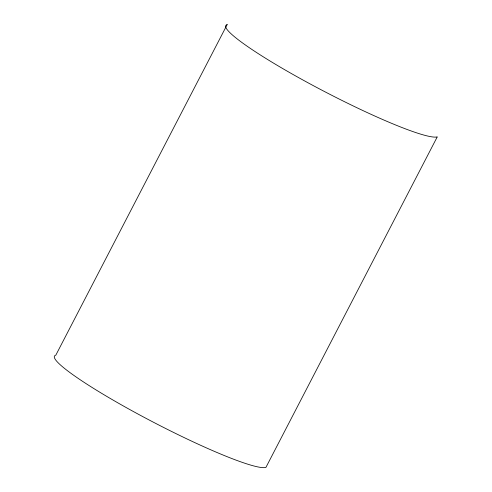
<?xml version="1.0" encoding="UTF-8"?>
<svg xmlns="http://www.w3.org/2000/svg" width="492" height="492" viewBox="0 0 492 492"><rect width="100%" height="100%" fill="white"/><g stroke="black" fill="none" stroke-linecap="round" stroke-linejoin="round"><path stroke-width="0.74" d="M227.169 24.6L55.83 355.144A119.864 13.155 27.4 0 0 142.815 416.632A119.864 13.155 27.4 0 0 265.926 467.4L437.265 136.856A119.864 13.155 27.4 0 1 314.154 86.088A119.864 13.155 27.4 0 1 227.169 24.6"/></g></svg>
